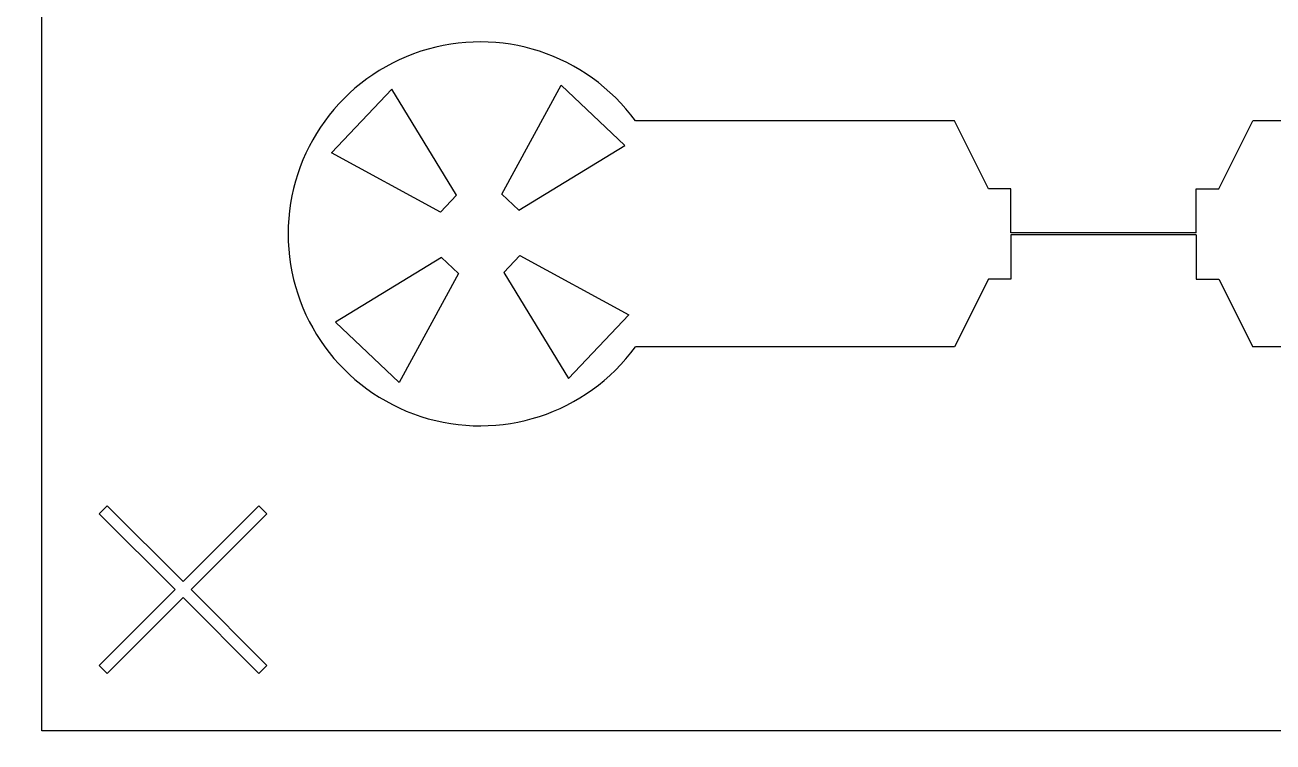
# Model space of a CAD drawing. Header units: inches. Extents: x -271009 to 5700, y -37000 to 38138.
# Drawn here: x -113860 to -108252, y 8628 to 11850 of the extents above; entities that cross this region are included whole.
import ezdxf

# ---------------------------------------------------------------- set-up
doc = ezdxf.new("R2010")
doc.units = ezdxf.units.IN
doc.header["$MEASUREMENT"] = 0

msp = doc.modelspace()

# ---------------------------------------------------------------- linework, layer by layer
for p, q in [((-112483.6, 11275.5), (-112212, 11560.9)), ((-111921, 11084.5), (-112212, 11560.9)), ((-111718, 11089.5), (-111450.9, 11579.7)), ((-111165.5, 11308.1), (-111450.9, 11579.7)), ((-109683.7, 11418.7), (-111117.5, 11418.7)), ((-109531.4, 11114.3), (-109683.7, 11418.7)), ((-108496.1, 11114.3), (-108343.9, 11418.7)), ((-105387.5, 11418.7), (-108343.9, 11418.7)), ((-111993.4, 11008.4), (-112483.6, 11275.5)), ((-111641.9, 11017.1), (-111165.5, 11308.1)), ((-109429.9, 11114.3), (-109531.4, 11114.3)), ((-109429.9, 10915.9), (-109429.9, 11114.3)), ((-108597.6, 10915.9), (-108597.6, 11114.3)), ((-108597.6, 11114.3), (-108496.1, 11114.3)), ((-111993.4, 11008.4), (-111921, 11084.5)), ((-111641.9, 11017.1), (-111718, 11089.5)), ((-108597.6, 10915.9), (-109429.9, 10915.9)), ((-108597.6, 10906.6), (-109429.9, 10906.6)), ((-109429.9, 10906.6), (-109429.9, 10708.3)), ((-108597.6, 10906.6), (-108597.6, 10708.3)), ((-111988.4, 10805.4), (-112464.8, 10514.4)), ((-111988.4, 10805.4), (-111912.3, 10733)), ((-111636.9, 10814.1), (-111709.3, 10738)), ((-111636.9, 10814.1), (-111146.7, 10547)), ((-111912.3, 10733), (-112179.4, 10242.8)), ((-111709.3, 10738), (-111418.3, 10261.6)), ((-109531.4, 10708.3), (-109683.7, 10403.8)), ((-109429.9, 10708.3), (-109531.4, 10708.3)), ((-108597.6, 10708.3), (-108496.1, 10708.3)), ((-108496.1, 10708.3), (-108343.9, 10403.8)), ((-111146.7, 10547), (-111418.3, 10261.6)), ((-112464.8, 10514.4), (-112179.4, 10242.8)), ((-109683.7, 10403.8), (-111117.5, 10403.8)), ((-105387.5, 10403.8), (-108343.9, 10403.8)), ((-113490.8, 9689.4), (-113526.7, 9653.5)), ((-113526.7, 9653.5), (-113185.8, 9312.6)), ((-113149.9, 9348.5), (-113490.8, 9689.4)), ((-112809, 9689.4), (-113149.9, 9348.5)), ((-113114, 9312.6), (-112773.1, 9653.5)), ((-112809, 9689.4), (-112773.1, 9653.5)), ((-113185.8, 9312.6), (-113526.7, 8971.7)), ((-112773.1, 8971.7), (-113114, 9312.6)), ((-113490.8, 8935.8), (-113149.9, 9276.7)), ((-113149.9, 9276.7), (-112809, 8935.8)), ((-113526.7, 8971.7), (-113490.8, 8935.8)), ((-112809, 8935.8), (-112773.1, 8971.7))]:
    msp.add_line(p, q)
msp.add_lwpolyline([(-137000, 35000, 6), (-113000, 35000)], format="xyb", close=True)
msp.add_lwpolyline([(-113784.2, 17204.3), (-102720.8, 17204.3), (-102720.8, 8678.3), (-113784.2, 8678.3)], close=True)
msp.add_arc((-111815.1, 10911.3), 862.7, 36.0319, 323.9681)

doc.saveas('drawing.dxf')
